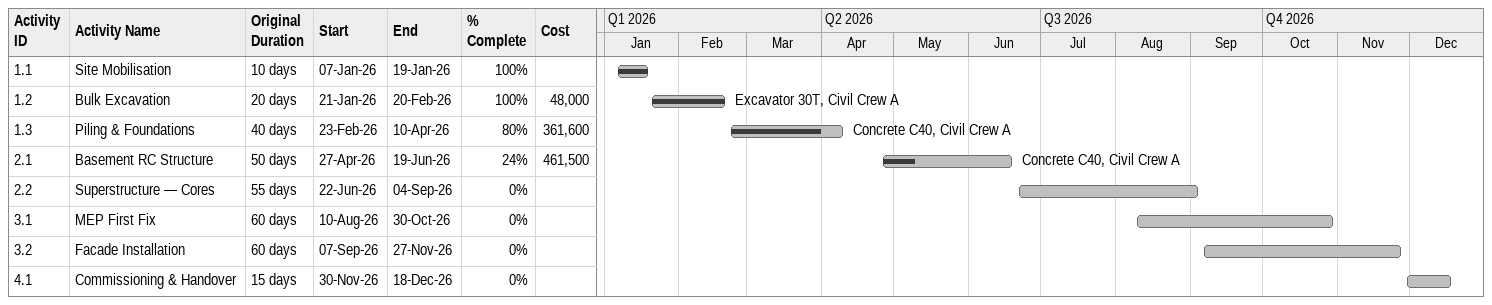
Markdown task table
| ID | Task | Original duration | Start | Finish | Resources | % complete | Cost |
|---|---|---|---|---|---|---|---|
| 1.1 | Site Mobilisation | 10d | 2026-01-07 | 2026-01-19 |  | 100 |  |
| 1.2 | Bulk Excavation | 20d | 2026-01-21 | 2026-02-20 | Excavator 30T, Civil Crew A | 100 | 48000 |
| 1.3 | Piling & Foundations | 40d | 2026-02-23 | 2026-04-10 | Concrete C40, Civil Crew A | 80 | 361600 |
| 2.1 | Basement RC Structure | 50d | 2026-04-27 | 2026-06-19 | Concrete C40, Civil Crew A | 24 | 461500 |
| 2.2 | Superstructure — Cores | 55d | 2026-06-22 | 2026-09-04 |  | 0 |  |
| 3.1 | MEP First Fix | 60d | 2026-08-10 | 2026-10-30 |  | 0 |  |
| 3.2 | Facade Installation | 60d | 2026-09-07 | 2026-11-27 |  | 0 |  |
| 4.1 | Commissioning & Handover | 15d | 2026-11-30 | 2026-12-18 |  | 0 |  |
